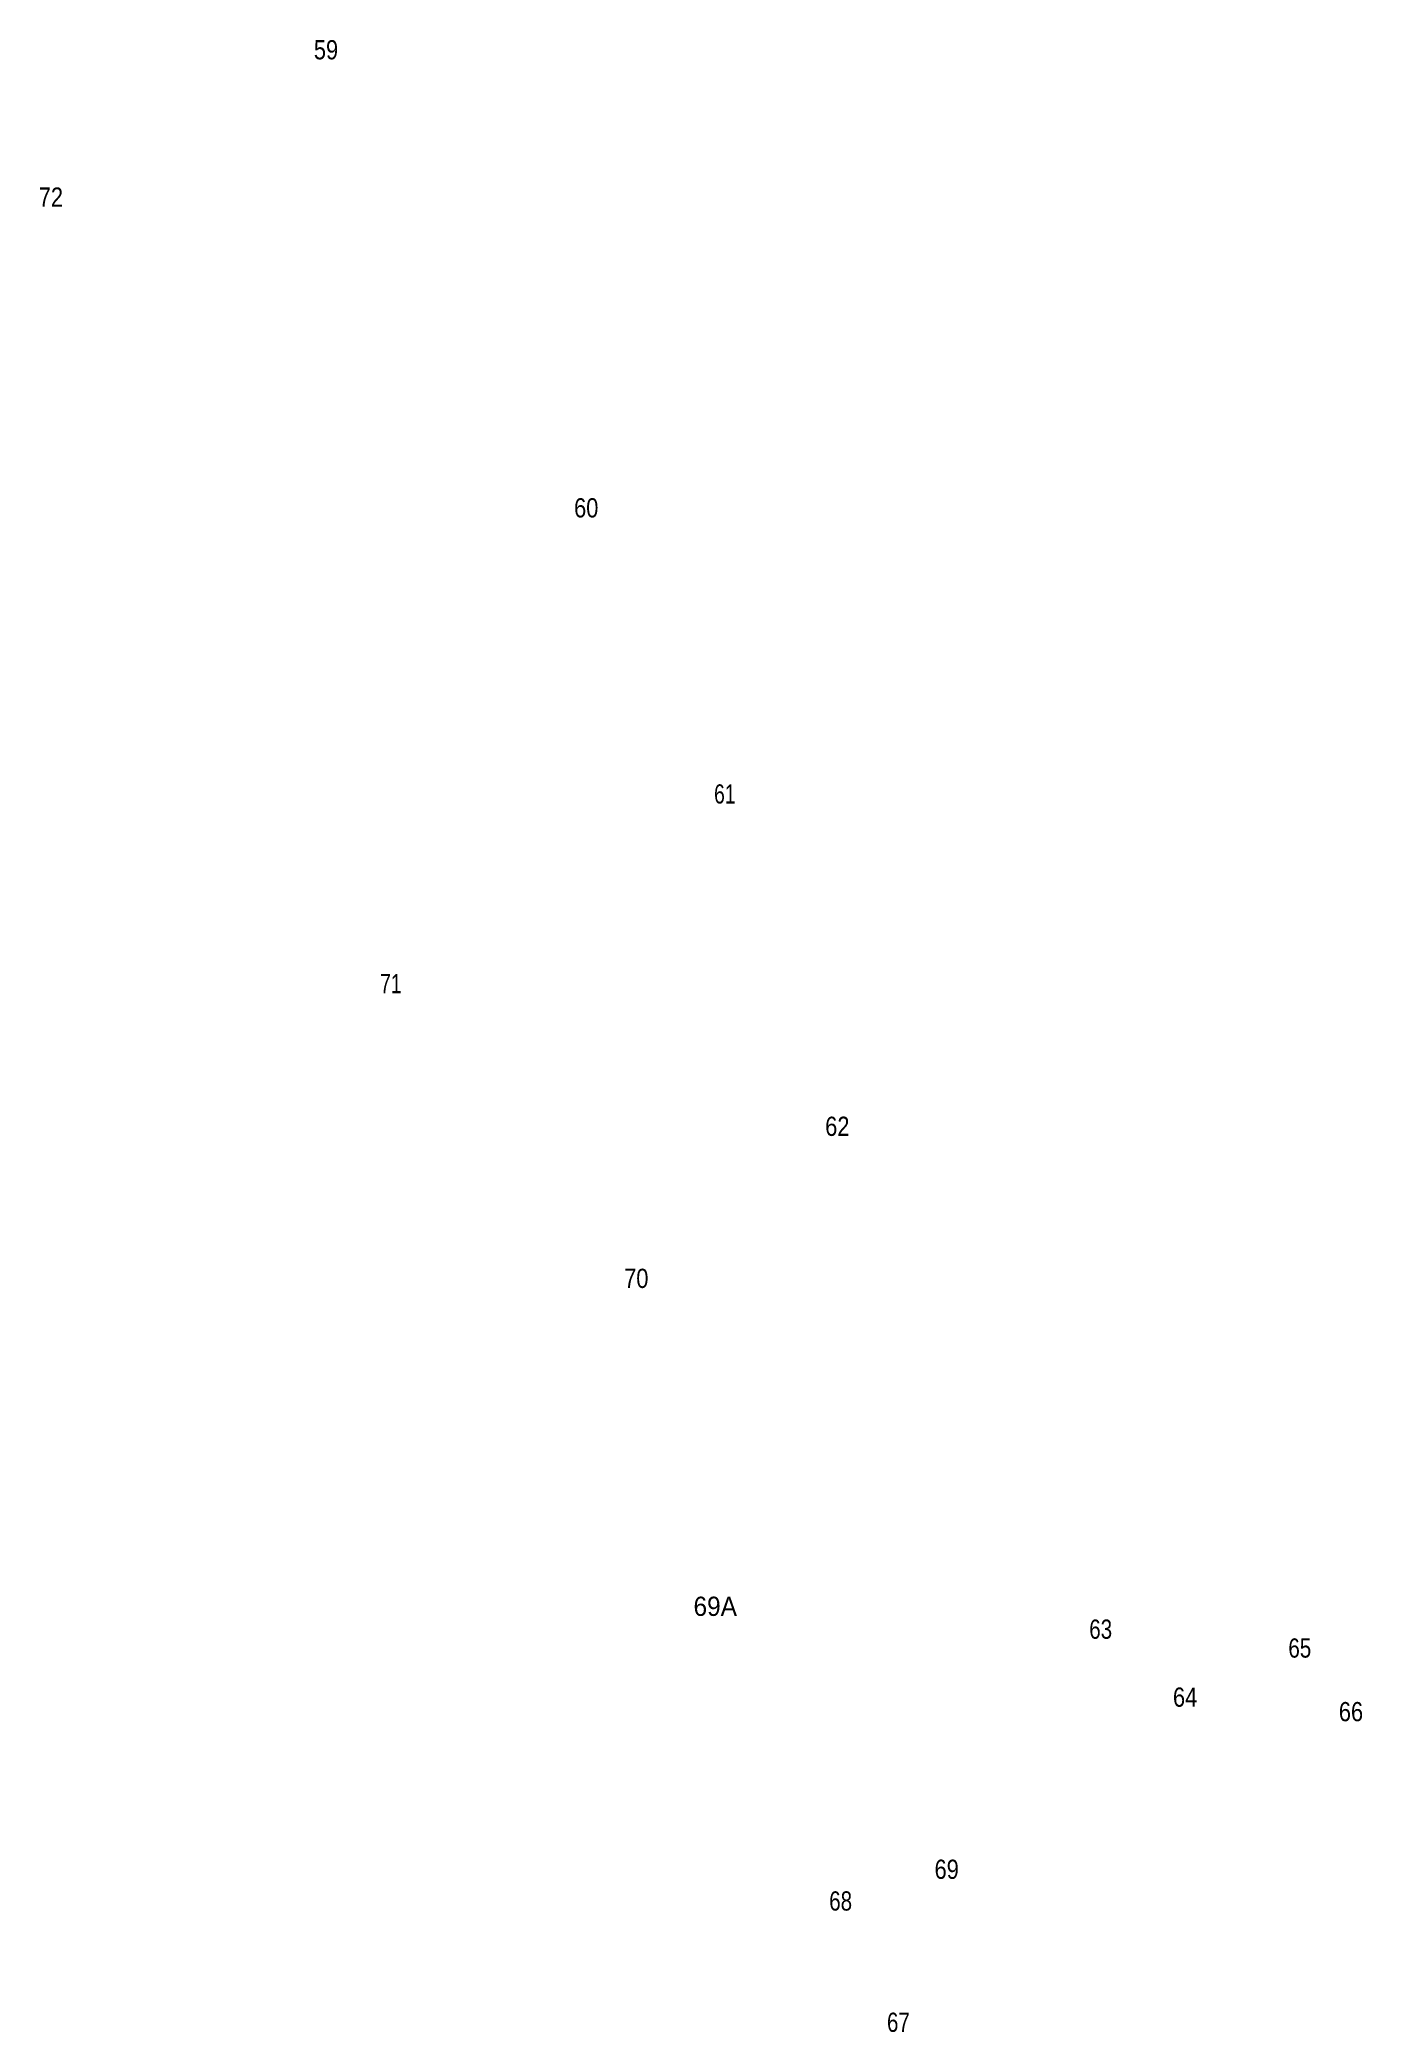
# Model space of a CAD drawing. Header units: metres. Extents: x 364960 to 552629, y 1839099 to 1839886.
# Drawn here: x 364960.3 to 365097.9, y 1839678.7 to 1839886 of the extents above.
import ezdxf

# ---------------------------------------------------------------- set-up
doc = ezdxf.new("R2010")
doc.units = ezdxf.units.M
doc.header["$LTSCALE"] = 0.8
doc.layers.add('54', color=7, linetype='Continuous')

msp = doc.modelspace()

# ---------------------------------------------------------------- texts
at = {"layer": '54'}
for s, width, p in [('59', 0.85, (364988.77, 1839883.99)), ('72', 0.85, (364960.14, 1839868.66)), ('60', 0.85, (365015.85, 1839836.33)), ('61', 0.75, (365030.42, 1839806.56)), ('71', 0.75, (364995.67, 1839786.83)), ('62', 0.85, (365041.98, 1839771.98)), ('70', 0.85, (365021.06, 1839756.16)), ('69A', 0.95, (365028.28, 1839722.04)), ('63', 0.8, (365069.46, 1839719.66)), ('65', 0.8, (365090.18, 1839717.7)), ('64', 0.85, (365078.17, 1839712.59)), ('66', 0.85, (365095.43, 1839711.08)), ('69', 0.85, (365053.36, 1839694.68)), ('68', 0.8, (365042.4, 1839691.38)), ('67', 0.8, (365048.41, 1839678.76))]:
    msp.add_text(s, height=2, dxfattribs=dict(at, width=width)).set_placement(p)

doc.saveas('drawing.dxf')
